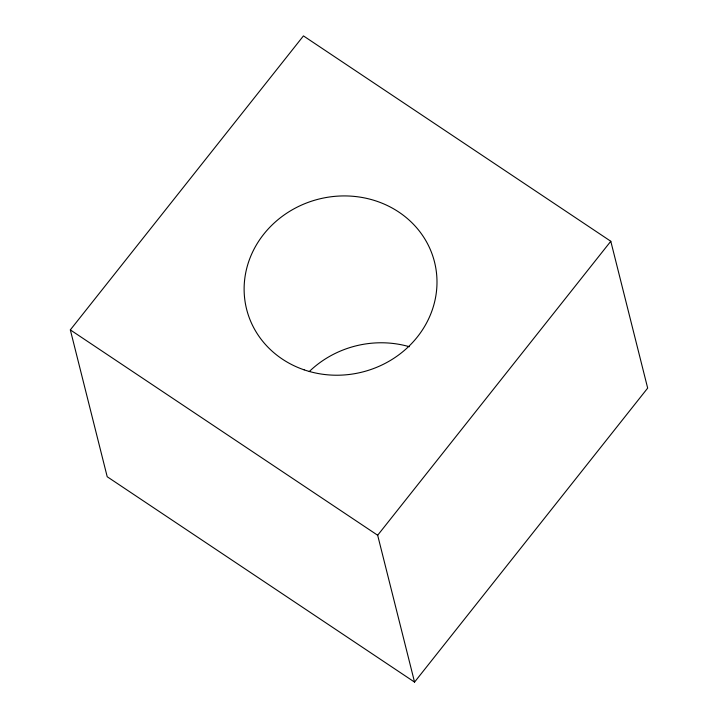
<?xml version="1.0" encoding="UTF-8"?>
<svg xmlns="http://www.w3.org/2000/svg" width="718" height="718" viewBox="0 0 718 718"><rect width="100%" height="100%" fill="white"/><g stroke="black" fill="none" stroke-linecap="round" stroke-linejoin="round"><path stroke-width="1.08" d="M70.328 329.885L303.445 35.9L610.794 241.266L647.672 388.115L414.555 682.1L107.206 476.734L70.328 329.885L377.668 535.251L414.555 682.1M377.668 535.251L610.794 241.266M309.252 371.565A96.876 89.176 -14.1 0 1 409.377 346.731M304.145 369.851A96.876 89.176 -14.1 0 0 436.095 269.905A96.876 89.176 -14.1 0 0 281.42 216.962A96.876 89.176 -14.1 0 0 304.145 369.851"/></g></svg>
